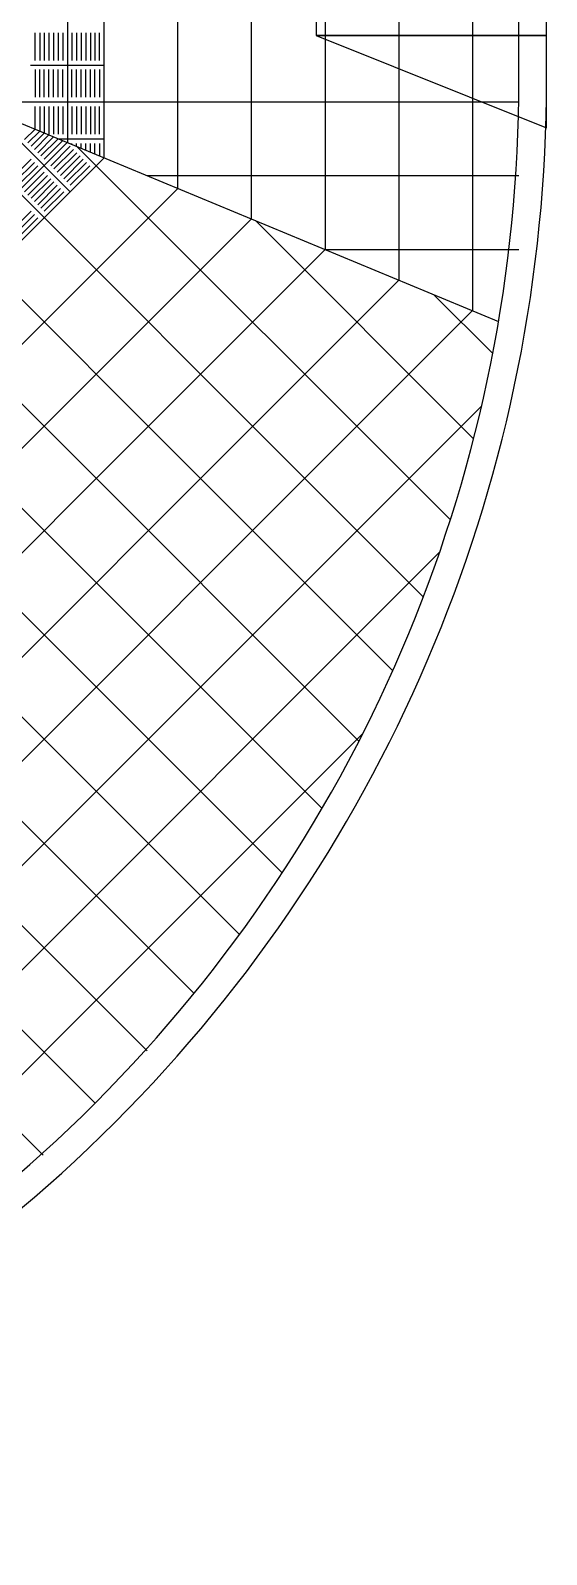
# Model space of a CAD drawing. Header units: inches. Extents: x -309 to 190, y -1585 to -1350.
# Drawn here: x -167.53 to -164.73, y -1423.41 to -1415.14 of the extents above; entities that cross this region are included whole.
import ezdxf

# ---------------------------------------------------------------- set-up
doc = ezdxf.new("R2010")
doc.units = ezdxf.units.IN
doc.header["$MEASUREMENT"] = 0
for name, color, linetype in [('02', 9, 'CONTINUOUS'), ('CIEGOS', 9, 'CONTINUOUS'), ('DET', 9, 'CONTINUOUS'), ('NO VIDENTES', 9, 'CONTINUOUS'), ('V2', 9, 'CONTINUOUS')]:
    doc.layers.add(name, color=color, linetype=linetype)

msp = doc.modelspace()

# ---------------------------------------------------------------- linework, layer by layer
at = {"layer": '02'}
msp.add_lwpolyline([(-165.9818, -1415.1682), (-164.7318, -1415.1682), (-164.7318, -1414.1682), (-165.9818, -1414.1682)], close=True, dxfattribs=at)
msp.add_lwpolyline([(-164.7318, -1415.6682), (-164.7318, -1415.1682), (-165.9818, -1415.1682), (-164.7318, -1415.6682)], dxfattribs=at)
at = {"layer": 'CIEGOS'}
for points in [[(-167.1318, -1415.8317), (-167.1318, -1389.7393)], [(-172.3084, -1421.0082), (-167.1318, -1415.8317)]]:
    msp.add_lwpolyline(points, dxfattribs=at)
at = {"layer": 'DET'}
for points in [[(-165.9318, -1416.3293), (-165.9318, -1389.3426)], [(-166.3318, -1416.1634), (-166.3318, -1389.4748)], [(-166.7318, -1415.9975), (-166.7318, -1389.607)], [(-167.3318, -1389.8054), (-167.3318, -1415.7487)], [(-165.5318, -1416.4951), (-165.5318, -1412.7618)], [(-165.1318, -1416.661), (-165.1318, -1412.7618)], [(-168.7318, -1415.1682), (-164.9921, -1416.719)], [(-168.872, -1415.3084), (-165.5662, -1418.6137)], [(-168.2443, -1415.3703), (-165.4004, -1418.2138)], [(-167.5318, -1415.3282), (-167.1318, -1415.3282)], [(-167.8637, -1415.5282), (-164.8818, -1415.5282)], [(-169.1549, -1415.5912), (-165.7497, -1418.9959)], [(-169.1549, -1415.5912), (-165.7497, -1418.9959)], [(-172.3914, -1420.8082), (-167.3319, -1415.7487)], [(-167.316, -1416.0156), (-167.5989, -1415.7328)], [(-167.3819, -1415.728), (-167.1318, -1415.7282)], [(-167.2777, -1415.7712), (-165.2535, -1417.795)], [(-169.4377, -1415.874), (-165.9499, -1419.3613)], [(-166.8991, -1415.9282), (-164.8818, -1415.9282)], [(-172.1428, -1421.4075), (-166.7325, -1415.9973)], [(-171.9769, -1421.8074), (-166.3326, -1416.1631)], [(-169.7206, -1416.1569), (-166.1661, -1419.7108)], [(-166.311, -1416.172), (-165.1273, -1417.3556)], [(-171.8111, -1422.2072), (-165.9328, -1416.3289)], [(-165.9318, -1416.3282), (-164.8818, -1416.3282)], [(-170.0034, -1416.4397), (-166.3976, -1420.045)], [(-171.6453, -1422.6071), (-165.5329, -1416.4947)], [(-165.3444, -1416.5729), (-165.0237, -1416.8936)], [(-171.4795, -1423.007), (-165.133, -1416.6605)], [(-170.2862, -1416.7226), (-166.6441, -1420.3642)], [(-170.5691, -1417.0054), (-166.898, -1420.6759)], [(-170.9631, -1423.0563), (-165.0837, -1417.1769)], [(-170.8519, -1417.2883), (-167.1809, -1420.9588)], [(-171.1347, -1417.571), (-167.4636, -1421.2415)], [(-170.1693, -1422.8281), (-165.3119, -1417.9708)], [(-169.1883, -1422.4129), (-165.7271, -1418.9517)]]:
    msp.add_lwpolyline(points, dxfattribs=at)
at = {"layer": 'NO VIDENTES'}
for p, q in [((-167.5068, -1415.3032), (-167.5068, -1415.1532)), ((-167.4818, -1415.1532), (-167.4818, -1415.3032)), ((-167.4568, -1415.1532), (-167.4568, -1415.3032)), ((-167.4318, -1415.1532), (-167.4318, -1415.3032)), ((-167.4068, -1415.1532), (-167.4068, -1415.3032)), ((-167.3818, -1415.1532), (-167.3818, -1415.3032)), ((-167.3568, -1415.1532), (-167.3568, -1415.3032)), ((-167.3068, -1415.1532), (-167.3068, -1415.3032)), ((-167.2818, -1415.1532), (-167.2818, -1415.3032)), ((-167.2568, -1415.1532), (-167.2568, -1415.3032)), ((-167.2318, -1415.1532), (-167.2318, -1415.3032)), ((-167.2068, -1415.1532), (-167.2068, -1415.3032)), ((-167.1818, -1415.1532), (-167.1818, -1415.3032)), ((-167.1568, -1415.3032), (-167.1568, -1415.1532)), ((-167.5068, -1415.3532), (-167.5068, -1415.5032)), ((-167.4818, -1415.5032), (-167.4818, -1415.3532)), ((-167.4568, -1415.5032), (-167.4568, -1415.3532)), ((-167.4318, -1415.5032), (-167.4318, -1415.3532)), ((-167.4068, -1415.5032), (-167.4068, -1415.3532)), ((-167.3818, -1415.5032), (-167.3818, -1415.3532)), ((-167.3568, -1415.5032), (-167.3568, -1415.3532)), ((-167.3068, -1415.5032), (-167.3068, -1415.3532)), ((-167.2818, -1415.5032), (-167.2818, -1415.3532)), ((-167.2568, -1415.5032), (-167.2568, -1415.3532)), ((-167.2318, -1415.5032), (-167.2318, -1415.3532)), ((-167.2068, -1415.5032), (-167.2068, -1415.3532)), ((-167.1818, -1415.5032), (-167.1818, -1415.3532)), ((-167.1568, -1415.3532), (-167.1568, -1415.5032)), ((-167.5068, -1415.6762), (-167.5068, -1415.5532)), ((-167.4818, -1415.5532), (-167.4819, -1415.6865)), ((-167.4568, -1415.5532), (-167.4568, -1415.6969)), ((-167.4318, -1415.5532), (-167.4318, -1415.7032)), ((-167.4068, -1415.5532), (-167.4068, -1415.7032)), ((-167.3818, -1415.5532), (-167.3818, -1415.7032)), ((-167.3568, -1415.5532), (-167.3568, -1415.7032)), ((-167.3068, -1415.5532), (-167.3068, -1415.7032)), ((-167.2818, -1415.5532), (-167.2818, -1415.7032)), ((-167.2568, -1415.5532), (-167.2568, -1415.7032)), ((-167.2318, -1415.5532), (-167.2318, -1415.7032)), ((-167.2068, -1415.5532), (-167.2068, -1415.7032)), ((-167.1818, -1415.5532), (-167.1818, -1415.7032)), ((-167.1568, -1415.7032), (-167.1568, -1415.5532)), ((-167.5635, -1415.7328), (-167.5069, -1415.6761)), ((-167.4819, -1415.6865), (-167.5459, -1415.7505)), ((-167.4569, -1415.6969), (-167.5282, -1415.7682)), ((-167.4319, -1415.7072), (-167.5105, -1415.7859)), ((-167.4069, -1415.7176), (-167.4928, -1415.8035)), ((-167.3819, -1415.728), (-167.4751, -1415.8212)), ((-167.3569, -1415.7383), (-167.4575, -1415.8389)), ((-167.3161, -1415.7682), (-167.4221, -1415.8742)), ((-167.2984, -1415.7858), (-167.4044, -1415.8919)), ((-167.2807, -1415.8035), (-167.3868, -1415.9096)), ((-167.3068, -1415.7591), (-167.3068, -1415.7532)), ((-167.2818, -1415.7695), (-167.2818, -1415.7532)), ((-167.2568, -1415.7798), (-167.2568, -1415.7532)), ((-167.2318, -1415.7902), (-167.2318, -1415.7532)), ((-167.2068, -1415.8006), (-167.2068, -1415.7532)), ((-167.1818, -1415.8109), (-167.1818, -1415.7532)), ((-167.1568, -1415.7532), (-167.1568, -1415.8213)), ((-167.6342, -1415.945), (-167.5282, -1415.8389)), ((-167.6166, -1415.9626), (-167.5105, -1415.8566)), ((-167.5989, -1415.9803), (-167.4928, -1415.8742)), ((-167.263, -1415.8212), (-167.3691, -1415.9273)), ((-167.2453, -1415.8389), (-167.3514, -1415.9449)), ((-167.2277, -1415.8565), (-167.3337, -1415.9626)), ((-167.316, -1415.9803), (-167.21, -1415.8742)), ((-167.5635, -1416.0157), (-167.4575, -1415.9096)), ((-167.5458, -1416.0333), (-167.4398, -1415.9273)), ((-167.5282, -1416.051), (-167.4221, -1415.945)), ((-167.5105, -1416.0687), (-167.4044, -1415.9626)), ((-167.4928, -1416.0864), (-167.3867, -1415.9803)), ((-167.4751, -1416.1041), (-167.3691, -1415.998)), ((-167.3514, -1416.0157), (-167.4574, -1416.1217)), ((-167.5282, -1416.1217), (-167.6342, -1416.2278)), ((-167.5105, -1416.1394), (-167.6166, -1416.2455)), ((-167.5989, -1416.2631), (-167.4928, -1416.1571))]:
    msp.add_line(p, q, dxfattribs=at)
at = {"layer": 'V2'}
for points in [[(-272.7318, -1415.4082, 0.414214), (-264.7318, -1423.4082), (-172.7318, -1423.4082, 0.414214), (-164.7318, -1415.4082), (-164.7318, -1390.4819, 0.330583), (-171.8369, -1380.9101), (-202.5175, -1371.6307, 0.073558), (-204.8335, -1371.2882), (-264.7318, -1371.2882, 0.414214), (-272.7318, -1379.2882)], [(-272.5818, -1415.4082, 0.414214), (-264.7318, -1423.2582), (-172.7318, -1423.2582, 0.414214), (-164.8818, -1415.4082), (-164.8818, -1390.4819, 0.330583), (-171.8803, -1381.0537), (-202.5609, -1371.7743, 0.073558), (-204.8335, -1371.4382), (-264.7318, -1371.4382, 0.414214), (-272.5818, -1379.2882)]]:
    msp.add_lwpolyline(points, format="xyb", close=True, dxfattribs=at)

doc.saveas('drawing.dxf')
